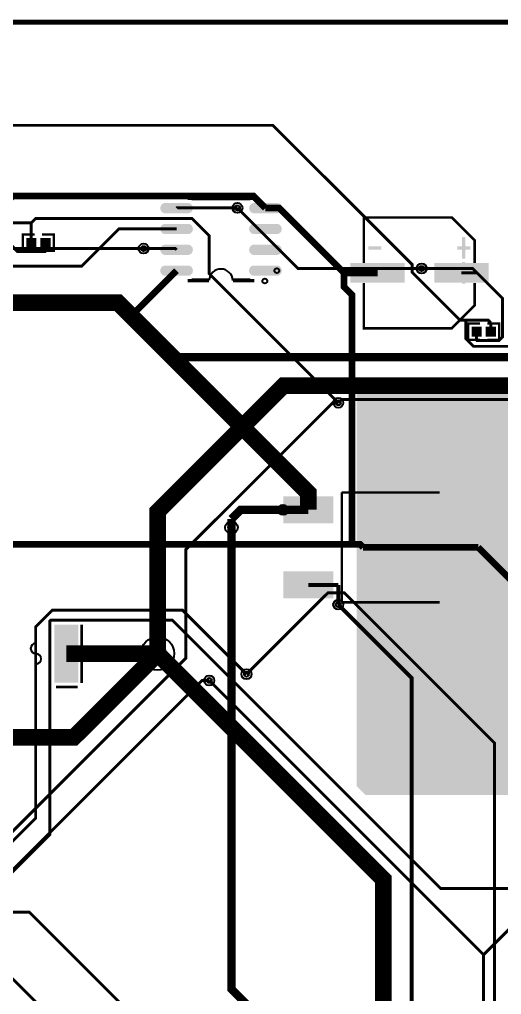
# Model space of a CAD drawing. Header units: millimetres. Extents: x 0 to 210, y -1 to 136.
# Drawn here: x 53.3 to 82.6, y 76.3 to 135.8 of the extents above; entities that cross this region are included whole.
import ezdxf

# ---------------------------------------------------------------- set-up
doc = ezdxf.new("R2010")
doc.units = ezdxf.units.MM
for name, color, linetype, true_color in [('BoardOutLine', 7, 'Continuous', 0xff00ff), ('BottomLayer', 7, 'Continuous', 0x0000ff), ('Document', 7, 'Continuous', 0xffffff), ('Hole', 7, 'Continuous', 0x222222), ('Multi-Layer', 7, 'Continuous', 0xc0c0c0), ('TopLayer', 7, 'Continuous', 0xff0000), ('TopPasteMaskLayer', 7, 'Continuous', 0x808080), ('TopSilkLayer', 7, 'Continuous', 0xffcc00), ('TopSolderMaskLayer', 7, 'Continuous', 0x800080)]:
    doc.layers.add(name, color=color, linetype=linetype, true_color=true_color)

msp = doc.modelspace()

# ---------------------------------------------------------------- hatches: boundary and pattern name
at = {"layer": 'Document'}
for points in [[(80.438, 119.649), (80.438, 120.969), (80.24, 120.969), (80.24, 119.649)], [(74.531, 120.21), (74.531, 120.408), (75.323, 120.408), (75.323, 120.21)], [(80.735, 120.21), (80.735, 120.408), (79.943, 120.408), (79.943, 120.21)]]:
    msp.add_hatch(color=256, dxfattribs=at).paths.add_polyline_path(points)
at = {"layer": 'TopLayer'}
for points in [[(62.162, 123.973, -0.785398), (62.162, 124.541), (63.543, 124.541, -0.785398), (63.543, 123.973)], [(67.572, 123.973, -0.785398), (67.572, 124.541), (68.954, 124.541, -0.785398), (68.954, 123.973)], [(62.162, 122.703, -0.785398), (62.162, 123.271), (63.543, 123.271, -0.785398), (63.543, 122.703)], [(67.572, 122.703, -0.785398), (67.572, 123.271), (68.954, 123.271, -0.785398), (68.954, 122.703)], [(54.282, 121.879), (54.282, 122.419), (53.717, 122.419), (53.717, 121.879)], [(54.582, 121.879), (54.582, 122.419), (55.148, 122.419), (55.148, 121.879)], [(62.162, 121.433, -0.785398), (62.162, 122.001), (63.543, 122.001, -0.785398), (63.543, 121.433)], [(67.572, 121.433, -0.785398), (67.572, 122.001), (68.954, 122.001, -0.785398), (68.954, 121.433)], [(62.162, 120.163, -0.785398), (62.162, 120.731), (63.543, 120.731, -0.785398), (63.543, 120.163)], [(67.572, 120.163, -0.785398), (67.572, 120.731), (68.954, 120.731, -0.785398), (68.954, 120.163)], [(76.723, 119.734), (73.463, 119.734), (73.463, 120.884), (76.723, 120.884)], [(81.833, 119.734), (78.573, 119.734), (78.573, 120.884), (81.833, 120.884)], [(81.409, 116.997), (81.409, 116.457), (80.844, 116.457), (80.844, 116.997)], [(81.709, 116.997), (81.709, 116.457), (82.275, 116.457), (82.275, 116.997)], [(73.813, 113.894), (73.813, 89.027), (74.346, 88.494), (90.754, 88.494), (90.983, 88.722), (90.983, 113.437), (90.475, 113.945)], [(72.371, 105.071), (69.371, 105.071), (69.371, 106.671), (72.371, 106.671)], [(80.819, 100.681), (74.619, 100.681), (74.619, 106.481), (80.819, 106.481)], [(72.371, 100.491), (69.371, 100.491), (69.371, 102.091), (72.371, 102.091)], [(55.43, 98.854), (55.43, 95.355), (56.837, 95.355), (56.837, 98.854)]]:
    msp.add_hatch(color=256, dxfattribs=at).paths.add_polyline_path(points)
at = {"layer": 'TopPasteMaskLayer'}
for points in [[(62.162, 123.973, -0.785398), (62.162, 124.541), (63.543, 124.541, -0.785398), (63.543, 123.973)], [(67.572, 123.973, -0.785398), (67.572, 124.541), (68.954, 124.541, -0.785398), (68.954, 123.973)], [(62.162, 122.703, -0.785398), (62.162, 123.271), (63.543, 123.271, -0.785398), (63.543, 122.703)], [(67.572, 122.703, -0.785398), (67.572, 123.271), (68.954, 123.271, -0.785398), (68.954, 122.703)], [(54.297, 121.919), (54.297, 122.379), (54.257, 122.419), (53.757, 122.419), (53.717, 122.379), (53.717, 121.919), (53.757, 121.879), (54.257, 121.879)], [(54.567, 121.919), (54.567, 122.379), (54.607, 122.419), (55.108, 122.419), (55.148, 122.379), (55.148, 121.919), (55.108, 121.879), (54.607, 121.879)], [(62.162, 121.433, -0.785398), (62.162, 122.001), (63.543, 122.001, -0.785398), (63.543, 121.433)], [(67.572, 121.433, -0.785398), (67.572, 122.001), (68.954, 122.001, -0.785398), (68.954, 121.433)], [(62.162, 120.163, -0.785398), (62.162, 120.731), (63.543, 120.731, -0.785398), (63.543, 120.163)], [(67.572, 120.163, -0.785398), (67.572, 120.731), (68.954, 120.731, -0.785398), (68.954, 120.163)], [(76.723, 119.734), (73.463, 119.734), (73.463, 120.884), (76.723, 120.884)], [(81.833, 119.734), (78.573, 119.734), (78.573, 120.884), (81.833, 120.884)], [(81.424, 116.957), (81.424, 116.497), (81.384, 116.457), (80.884, 116.457), (80.844, 116.497), (80.844, 116.957), (80.884, 116.997), (81.384, 116.997)], [(81.694, 116.957), (81.694, 116.497), (81.734, 116.457), (82.235, 116.457), (82.275, 116.497), (82.275, 116.957), (82.235, 116.997), (81.734, 116.997)], [(72.371, 105.071), (69.371, 105.071), (69.371, 106.671), (72.371, 106.671)], [(80.819, 100.681), (74.619, 100.681), (74.619, 106.481), (80.819, 106.481)], [(72.371, 100.491), (69.371, 100.491), (69.371, 102.091), (72.371, 102.091)], [(55.43, 98.754), (55.43, 97.799), (55.53, 97.699), (55.808, 97.699), (55.908, 97.599), (55.908, 96.61), (55.808, 96.51), (55.53, 96.51), (55.43, 96.41), (55.43, 95.455), (55.53, 95.355), (56.737, 95.355), (56.837, 95.455), (56.837, 98.754), (56.737, 98.854), (55.53, 98.854)]]:
    msp.add_hatch(color=256, dxfattribs=at).paths.add_polyline_path(points)
at = {"layer": 'TopSilkLayer'}
for points in [[(80.438, 121.167), (80.438, 122.487), (80.24, 122.487), (80.24, 121.167)], [(74.531, 121.728), (74.531, 121.926), (75.323, 121.926), (75.323, 121.728)], [(80.735, 121.728), (80.735, 121.926), (79.943, 121.926), (79.943, 121.728)]]:
    msp.add_hatch(color=256, dxfattribs=at).paths.add_polyline_path(points)
at = {"layer": 'TopSolderMaskLayer'}
for points in [[(62.1, 123.947, -0.785398), (62.1, 124.567), (63.605, 124.567, -0.785398), (63.605, 123.947)], [(67.51, 123.947, -0.785398), (67.51, 124.567), (69.015, 124.567, -0.785398), (69.015, 123.947)], [(62.1, 122.677, -0.785398), (62.1, 123.297), (63.605, 123.297, -0.785398), (63.605, 122.677)], [(67.51, 122.677, -0.785398), (67.51, 123.297), (69.015, 123.297, -0.785398), (69.015, 122.677)], [(54.308, 121.853), (54.308, 122.444), (53.691, 122.444), (53.691, 121.853)], [(54.557, 121.853), (54.557, 122.444), (55.173, 122.444), (55.173, 121.853)], [(62.1, 121.407, -0.785398), (62.1, 122.027), (63.605, 122.027, -0.785398), (63.605, 121.407)], [(67.51, 121.407, -0.785398), (67.51, 122.027), (69.015, 122.027, -0.785398), (69.015, 121.407)], [(62.1, 120.137, -0.785398), (62.1, 120.757), (63.605, 120.757, -0.785398), (63.605, 120.137)], [(67.51, 120.137, -0.785398), (67.51, 120.757), (69.015, 120.757, -0.785398), (69.015, 120.137)], [(76.748, 119.708), (73.437, 119.708), (73.437, 120.909), (76.748, 120.909)], [(81.858, 119.708), (78.547, 119.708), (78.547, 120.909), (81.858, 120.909)], [(81.435, 117.023), (81.435, 116.432), (80.818, 116.432), (80.818, 117.023)], [(81.684, 117.023), (81.684, 116.432), (82.3, 116.432), (82.3, 117.023)], [(72.397, 105.046), (69.346, 105.046), (69.346, 106.697), (72.397, 106.697)], [(80.845, 100.656), (74.594, 100.656), (74.594, 106.507), (80.845, 106.507)], [(72.397, 100.466), (69.346, 100.466), (69.346, 102.117), (72.397, 102.117)], [(55.405, 98.879), (55.405, 95.329), (56.862, 95.329), (56.862, 98.879)]]:
    msp.add_hatch(color=256, dxfattribs=at).paths.add_polyline_path(points)

# ---------------------------------------------------------------- linework, layer by layer
at = {"layer": 'BoardOutLine', "const_width": 0.254}
msp.add_lwpolyline([(-0.086, 135.625), (209.914, 135.625), (209.914, -0.375), (-0.086, -0.375), (-0.086, 135.625)], close=True, dxfattribs=at)
at = {"layer": 'BottomLayer'}
for points, const_width in [([(25.156, 130.923), (25.156, 133.042), (25.85, 133.735), (27.622, 133.735), (39.566, 121.791), (60.842, 121.791)], 0.178), ([(77.78, 120.576), (70.248, 120.576), (66.555, 124.269)], 0.178), ([(62.687, 115.163), (139.614, 115.163), (144.958, 109.819), (144.958, 40.004), (142.138, 37.185), (140.767, 37.185)], 0.508), ([(62.687, 115.163), (139.614, 115.163), (144.958, 109.819), (144.958, 105.616)], 0.406), ([(61.697, 97.104), (61.697, 105.766), (68.148, 112.217), (69.368, 113.437), (133.045, 113.437)], 1.016), ([(61.697, 97.104), (61.697, 105.766), (69.368, 113.437), (133.046, 113.437)], 0.254), ([(42.418, 69.952), (42.418, 75.828), (63.419, 96.829), (63.419, 103.452), (72.361, 112.393), (72.703, 112.393)], 0.178), ([(112.194, 95.955), (95.548, 112.6), (72.91, 112.6), (72.703, 112.393)], 0.178), ([(72.898, 69.952), (66.193, 76.657), (66.193, 105.309)], 0.508), ([(66.192, 104.787), (66.192, 105.309)], 0.406), ([(72.898, 69.952), (66.192, 76.657), (66.192, 104.787)], 0.406), ([(82.534, 53.635), (82.219, 53.951), (82.219, 91.657), (73.069, 100.807), (72.066, 100.807), (67.111, 95.852)], 0.178), ([(72.702, 100.09), (77.175, 95.617), (77.175, 60.005), (76.988, 59.817)], 0.254), ([(61.697, 97.104), (56.591, 91.999), (34.087, 91.999), (25.933, 83.845), (25.933, 79.705)], 1.016), ([(61.697, 97.104), (56.591, 91.999), (34.087, 91.999), (31.239, 89.151)], 0.254), ([(64.839, 95.468), (64.406, 95.468), (46.228, 77.291), (46.228, 68.682), (44.958, 67.412)], 0.178), ([(65.278, 69.952), (53.886, 81.344), (51.109, 81.344)], 0.178), ([(60.198, 69.952), (49.949, 80.201)], 0.178)]:
    msp.add_lwpolyline(points, dxfattribs=dict(at, const_width=const_width))
at = {"layer": 'Document'}
for centre, radius in [((68.958, 120.447), 0.15), ((69.342, 105.867), 0.3)]:
    msp.add_circle(centre, radius, dxfattribs=at)
at = {"layer": 'Hole'}
for centre, radius in [((66.555, 124.269), 0.152), ((60.842, 121.791), 0.152), ((77.78, 120.576), 0.152), ((62.687, 115.163), 0.191), ((72.703, 112.393), 0.152), ((66.192, 104.787), 0.191), ((72.702, 100.09), 0.152), ((61.697, 97.104), 0.508), ((67.111, 95.852), 0.152), ((64.839, 95.468), 0.152)]:
    msp.add_circle(centre, radius, dxfattribs=at)
at = {"layer": 'Multi-Layer'}
for centre, radius in [((66.555, 124.269), 0.305), ((60.842, 121.791), 0.305), ((77.78, 120.576), 0.305), ((62.687, 115.163), 0.381), ((72.703, 112.393), 0.305), ((66.192, 104.787), 0.381), ((72.702, 100.09), 0.305), ((61.697, 97.104), 1.016), ((64.839, 95.468), 0.305), ((67.111, 95.852), 0.305)]:
    msp.add_circle(centre, radius, dxfattribs=at)
at = {"layer": 'TopLayer'}
for points, const_width in [([(19.418, 125.923), (36.41, 125.923), (39.79, 129.303), (68.718, 129.303), (77.207, 120.814), (77.207, 120.338), (80.118, 117.428), (80.475, 117.428)], 0.178), ([(54, 123.36), (46.404, 123.36), (42.367, 127.397)], 0.178), ([(68.263, 124.257), (67.525, 124.995), (52.87, 124.995), (52.666, 124.791)], 0.406), ([(66.555, 124.269), (62.864, 124.269), (62.853, 124.257)], 0.178), ([(73.056, 120.309), (69.108, 124.257), (68.263, 124.257)], 0.406), ([(72.703, 112.393), (64.834, 120.261), (64.834, 122.586), (63.791, 123.629), (54.269, 123.629), (54, 123.36)], 0.178), ([(62.853, 122.987), (59.34, 122.987), (57.065, 120.713), (29.254, 120.713)], 0.178), ([(54, 123.36), (54, 122.686)], 0.178), ([(54, 122.149), (54, 122.686)], 0.178), ([(54.865, 121.612), (54.863, 121.61), (53.166, 121.61), (52.526, 122.251)], 0.178), ([(54.865, 122.149), (54.865, 121.612)], 0.178), ([(60.842, 121.791), (62.779, 121.791), (62.853, 121.717)], 0.178), ([(62.853, 120.447), (60.09, 117.685)], 0.406), ([(81.151, 120.309), (80.884, 120.576), (77.78, 120.576)], 0.178), ([(75.093, 120.309), (73.056, 120.309)], 0.406), ([(73.544, 103.762), (73.544, 118.958), (73.056, 119.446), (73.056, 120.309)], 0.406), ([(80.203, 120.309), (81.151, 120.309)], 0.178), ([(81.126, 116.191), (81.128, 116.189), (82.492, 116.189), (82.705, 116.402), (82.705, 118.755), (81.151, 120.309)], 0.178), ([(32.893, 110.481), (34.341, 111.929), (34.341, 117.755), (35.077, 118.491), (59.284, 118.491), (70.871, 106.904), (70.871, 105.871)], 1.016), ([(32.893, 110.481), (34.341, 111.929), (34.341, 117.755), (35.078, 118.491), (59.284, 118.491), (60.09, 117.685)], 0.406), ([(60.09, 117.685), (62.65, 115.126)], 0.406), ([(80.475, 117.428), (81.829, 117.428), (81.992, 117.265)], 0.178), ([(80.475, 117.428), (80.475, 116.301), (80.944, 115.831), (89.027, 115.831), (91.936, 112.922), (91.936, 112.027)], 0.178), ([(81.992, 116.728), (81.992, 117.265)], 0.178), ([(81.126, 116.728), (81.126, 116.191)], 0.178), ([(62.687, 115.163), (62.65, 115.126)], 0.406), ([(62.65, 115.126), (70.871, 106.904), (70.871, 105.872)], 0.406), ([(66.193, 105.309), (66.755, 105.871), (70.871, 105.871)], 0.508), ([(66.192, 105.309), (66.756, 105.872), (70.871, 105.872)], 0.406), ([(66.192, 104.787), (66.192, 105.309)], 0.406), ([(43.815, 103.762), (73.544, 103.762)], 0.406), ([(73.544, 103.762), (74.032, 103.762), (74.212, 103.582)], 0.406), ([(77.719, 103.582), (74.212, 103.582)], 0.406), ([(77.719, 103.582), (81.226, 103.582)], 0.406), ([(83.595, 99.43), (83.595, 101.212), (81.226, 103.582)], 0.406), ([(70.871, 101.291), (72.702, 101.291)], 0.254), ([(72.702, 101.291), (72.702, 100.09)], 0.254), ([(18.676, 82.99), (50.182, 82.99), (54.266, 87.074), (54.266, 98.737), (55.289, 99.761), (63.202, 99.761), (67.111, 95.852)], 0.178), ([(83.344, 82.793), (78.939, 82.793), (62.586, 99.147), (55.18, 99.147), (55.138, 99.104), (55.138, 86.086), (51.161, 82.109)], 0.178), ([(56.133, 97.104), (61.697, 97.104), (75.438, 83.363), (75.438, 69.952)], 1.016), ([(56.133, 97.104), (61.697, 97.104)], 0.254), ([(56.133, 97.104), (56.133, 97.104)], 0.254), ([(61.697, 97.104), (75.438, 83.363), (75.438, 73.656)], 0.254), ([(81.552, 78.755), (92.213, 89.417), (92.213, 92.903), (95.486, 96.175), (108.064, 96.175), (108.418, 95.821), (108.418, 94.641)], 0.178), ([(81.552, 78.755), (64.839, 95.468)], 0.178), ([(81.522, 74.567), (81.552, 74.596), (81.552, 78.755)], 0.178)]:
    msp.add_lwpolyline(points, dxfattribs=dict(at, const_width=const_width))
at = {"layer": 'TopSilkLayer', "const_width": 0.254}
msp.add_lwpolyline([(134.296, 64.201), (28.096, 64.201), (28.096, 135.566), (134.296, 135.566), (134.296, 64.201)], close=True, dxfattribs=at)
at = {"layer": 'TopSilkLayer'}
for points, const_width in [([(64.058, 124.852), (63.653, 124.852), (63.653, 124.761)], 0.254), ([(64.058, 124.852), (67.058, 124.852)], 0.254), ([(67.058, 124.852), (67.463, 124.852), (67.463, 124.761)], 0.254), ([(74.256, 120.916), (74.256, 123.685), (79.613, 123.685), (81.009, 122.289), (81.009, 120.916)], 0.152), ([(54.206, 121.65), (53.488, 121.65), (53.488, 122.647), (54.206, 122.647)], 0.152), ([(54.659, 121.65), (55.377, 121.65), (55.377, 122.647), (54.659, 122.647)], 0.152), ([(64.058, 119.852), (63.653, 119.852), (63.653, 119.943)], 0.254), ([(67.058, 119.852), (67.463, 119.852), (67.463, 119.943)], 0.254), ([(64.058, 119.852), (64.831, 119.852)], 0.254), ([(67.058, 119.852), (66.284, 119.852)], 0.254), ([(74.256, 119.701), (74.256, 116.933), (79.613, 116.933), (81.009, 118.329), (81.009, 119.701)], 0.152), ([(81.333, 117.226), (80.615, 117.226), (80.615, 116.229), (81.333, 116.229)], 0.152), ([(81.785, 117.226), (82.503, 117.226), (82.503, 116.229), (81.785, 116.229)], 0.152), ([(78.88, 106.928), (72.913, 106.928)], 0.152), ([(72.913, 106.928), (72.913, 100.235)], 0.152), ([(78.88, 100.235), (72.913, 100.235)], 0.152), ([(55.55, 99.136), (56.82, 99.136)], 0.152), ([(57.074, 95.307), (57.074, 98.863)], 0.152), ([(56.82, 95.072), (55.515, 95.072)], 0.152)]:
    msp.add_lwpolyline(points, dxfattribs=dict(at, const_width=const_width))
msp.add_circle((68.225, 119.812), 0.15, dxfattribs=at)
for centre, radius, start, end in [((65.558, 119.812), 0.728, 3.13551, 176.47784), ((54.28, 97.422), 0.318, 90, 270), ((54.28, 96.787), 0.318, 270, 90)]:
    msp.add_arc(centre, radius, start, end, dxfattribs=at)

doc.saveas('drawing.dxf')
